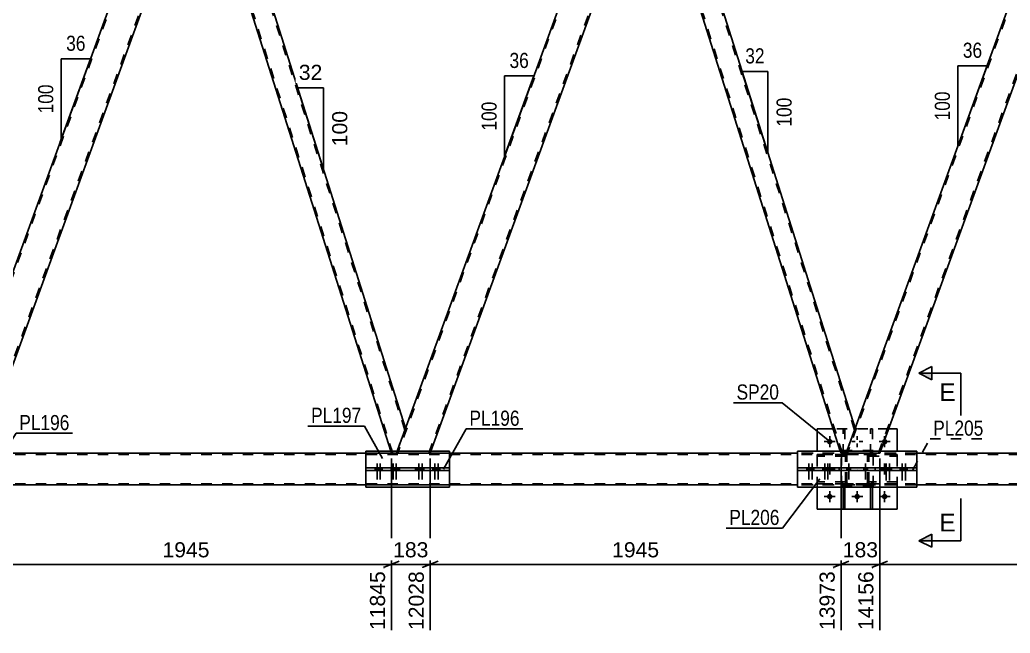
# Model space of a CAD drawing. Header units: millimetres. Extents: x -123 to 718, y -398 to 196.
# Drawn here: x 324.6 to 512.1, y -156.1 to -39.9 of the extents above; entities that cross this region are included whole.
import ezdxf

# ---------------------------------------------------------------- set-up
doc = ezdxf.new("R2010")
doc.units = ezdxf.units.MM
doc.linetypes.add('DXK_LINE_DOT2', pattern=[3.9198, 1.9599, -1.9599])
doc.linetypes.add('DXK_LINE_DOT3', pattern=[5.9187, 2.979, -0.9799, 0.9799, -0.9799])
doc.styles.add('Arial', font='ARIAL.TTF', dxfattribs={"height": 0.2})
doc.styles.add('Arial Narrow', font='ARIALN.TTF', dxfattribs={"height": 0.2})

# ---------------------------------------------------------------- blocks, each defined once
blk = doc.blocks.new('Part-318464438-4150 - 3652')
at = {"color": 7, "linetype": 'DXK_LINE_DOT2'}
for p, q in [((360.49, -3), (358.75, -7.77)), ((361.43, -3), (360.49, -3)), ((397.52, -117.6), (361.18, -3)), ((361.56, -3.4), (361.43, -3)), ((395.23, -122), (358.88, -7.4)), ((395.92, -122), (397.66, -117.23)), ((394.97, -122), (394.85, -121.6)), ((394.97, -122), (395.92, -122))]:
    blk.add_line(p, q, dxfattribs=at)
at = {"color": 2, "linetype": 'Continuous'}
for p, q in [((397.66, -117.23), (361.56, -3.4)), ((394.85, -121.6), (358.75, -7.77))]:
    blk.add_line(p, q, dxfattribs=at)
blk = doc.blocks.new('Part-318464438-4337 - 3652')
at = {"color": 2, "linetype": 'Continuous'}
for p, q in [((390.11, -124.76), (390.11, -124.76)), ((390.11, -124.76), (399.55, -124.76)), ((390.11, -125.24), (390.11, -124.76)), ((390.11, -125.24), (399.55, -125.24)), ((396.51, -125.24), (396.51, -124.76)), ((399.55, -124.76), (405.96, -124.76)), ((399.55, -125.24), (399.55, -124.76)), ((405.96, -125.24), (399.55, -125.24)), ((405.96, -124.76), (405.96, -124.76)), ((405.96, -125.24), (405.96, -124.76))]:
    blk.add_line(p, q, dxfattribs=at)
at = {"color": 7, "linetype": 'DXK_LINE_DOT2'}
for p, q in [((405.96, -124.76), (390.11, -124.76)), ((390.11, -125.24), (390.11, -125.24)), ((390.11, -125.24), (405.96, -125.24)), ((405.96, -125.24), (405.96, -125.24))]:
    blk.add_line(p, q, dxfattribs=at)
blk = doc.blocks.new('Part-318464438-4039 - 3652')
at = {"color": 2, "linetype": 'Continuous'}
for p, q in [((439.09, -3.4), (396.07, -121.6)), ((445.47, -3.4), (402.45, -121.6))]:
    blk.add_line(p, q, dxfattribs=at)
at = {"color": 7, "linetype": 'DXK_LINE_DOT2'}
for p, q in [((439.49, -3), (396.18, -122)), ((402.05, -122), (445.36, -3)), ((439.09, -3.4), (439.23, -3)), ((439.23, -3), (445.62, -3)), ((445.62, -3), (445.47, -3.4)), ((396.07, -121.6), (395.92, -122)), ((402.45, -121.6), (402.31, -122)), ((402.31, -122), (395.92, -122))]:
    blk.add_line(p, q, dxfattribs=at)
blk = doc.blocks.new('Part-318464438-3774 - 3652')
at = {"color": 7, "linetype": 'DXK_LINE_DOT2'}
for p, q in [((619.65, -122.24), (-43.57, -122.25)), ((619.65, -122), (-35.57, -122.01)), ((405.96, -122), (390.11, -122)), ((494.46, -122), (471.85, -122)), ((619.65, -127.76), (-43.57, -127.77)), ((619.65, -128), (-35.57, -128.01)), ((405.96, -128), (390.11, -128)), ((494.46, -128), (471.85, -128))]:
    blk.add_line(p, q, dxfattribs=at)
at = {"color": 2, "linetype": 'Continuous'}
for p, q in [((390.11, -122), (320.83, -122)), ((471.85, -122), (405.96, -122)), ((560.36, -122), (494.46, -122)), ((390.11, -128), (320.83, -128)), ((471.85, -128), (405.96, -128)), ((560.36, -128), (494.46, -128))]:
    blk.add_line(p, q, dxfattribs=at)
blk = doc.blocks.new('Part-318464438-4098 - 3652')
at = {"color": 7, "linetype": 'DXK_LINE_DOT2'}
for p, q in [((480.97, -122.48), (481.01, -122.3)), ((481, -122.3), (480.97, -122.48)), ((480.97, -127.52), (480.97, -122.48)), ((481.01, -122.3), (481, -122.3)), ((481.21, -122.48), (481.23, -122.39)), ((481.21, -127.52), (481.21, -122.48)), ((481.23, -122.39), (481.28, -122.31)), ((481.26, -122.04), (481.45, -122)), ((481.45, -122), (481.26, -122.04)), ((481.28, -122.31), (481.36, -122.26)), ((481.36, -122.26), (481.45, -122.24)), ((484.89, -122), (481.45, -122)), ((481.45, -122.24), (484.89, -122.24)), ((484.89, -122), (485.07, -122.04)), ((485.07, -122.04), (484.89, -122)), ((484.89, -122.24), (484.98, -122.26)), ((484.98, -122.26), (485.06, -122.31)), ((485.06, -122.31), (485.11, -122.39)), ((485.11, -122.39), (485.13, -122.48)), ((485.13, -127.52), (485.13, -122.48)), ((485.33, -122.3), (485.37, -122.48)), ((485.37, -122.48), (485.33, -122.3)), ((485.33, -122.3), (485.33, -122.3)), ((485.37, -127.52), (485.37, -122.48)), ((481.01, -127.7), (480.97, -127.52)), ((480.97, -127.52), (481.01, -127.7)), ((481.23, -127.61), (481.21, -127.52)), ((485.13, -127.52), (485.11, -127.61)), ((485.37, -127.52), (485.33, -127.7)), ((485.33, -127.7), (485.37, -127.52)), ((481.28, -127.69), (481.23, -127.61)), ((481.45, -128), (481.26, -127.96)), ((481.26, -127.96), (481.45, -128)), ((481.36, -127.74), (481.28, -127.69)), ((481.45, -127.76), (481.36, -127.74)), ((484.89, -127.76), (481.45, -127.76)), ((484.89, -128), (481.45, -128)), ((484.98, -127.74), (484.89, -127.76)), ((485.07, -127.96), (484.89, -128)), ((484.89, -128), (485.07, -127.96)), ((485.06, -127.69), (484.98, -127.74)), ((485.11, -127.61), (485.06, -127.69))]:
    blk.add_line(p, q, dxfattribs=at)
at = {"color": 7, "linetype": 'DXK_LINE_DOT3'}
blk.add_line((483.17, -125), (483.17, -125), dxfattribs=at)
at = {"color": 7, "linetype": 'DXK_LINE_DOT2'}
for centre, start, end in [((481.45, -122.48), 112.5, 157.5), ((481.45, -122.48), 112.5, 157.5), ((484.89, -122.48), 22.5, 67.5), ((484.89, -122.48), 22.5, 67.5), ((481.45, -127.52), 202.5, 247.5), ((481.45, -127.52), 202.5, 247.5), ((484.89, -127.52), 292.5, 337.5), ((484.89, -127.52), 292.5, 337.5)]:
    blk.add_arc(centre, 0.48, start, end, dxfattribs=at)
blk = doc.blocks.new('Bolt-318464438-4344 - 3652')
at = {"linetype": 'Continuous'}
for points in [[(481.92, -124.76), (481.2, -124.76), (481.2, -125.24), (481.92, -125.24)], [(481.92, -124.76), (481.2, -124.76), (481.2, -125.24), (481.92, -125.24)], [(485.12, -124.76), (484.4, -124.76), (484.4, -125.24), (485.12, -125.24)], [(485.12, -124.76), (484.4, -124.76), (484.4, -125.24), (485.12, -125.24)]]:
    blk.add_hatch(color=1, dxfattribs=at).paths.add_polyline_path(points)
at = {"color": 1, "linetype": 'Continuous'}
for p, q in [((481.2, -124.76), (481.2, -125.24)), ((481.2, -124.76), (481.2, -125.24)), ((481.56, -123.96), (481.56, -126.96)), ((481.56, -123.96), (481.56, -126.96)), ((481.92, -124.76), (481.92, -125.24)), ((481.92, -124.76), (481.92, -125.24)), ((484.4, -124.76), (484.4, -125.24)), ((484.4, -124.76), (484.4, -125.24)), ((484.76, -123.96), (484.76, -126.96)), ((484.76, -123.96), (484.76, -126.96)), ((485.12, -124.76), (485.12, -125.24)), ((485.12, -124.76), (485.12, -125.24))]:
    blk.add_line(p, q, dxfattribs=at)
blk = doc.blocks.new('Bolt-318464438-4332 - 3652')
at = {"linetype": 'Continuous'}
for points in [[(392.63, -124.76), (391.91, -124.76), (391.91, -125.24), (392.63, -125.24)], [(393.23, -124.76), (392.51, -124.76), (392.51, -125.24), (393.23, -125.24)], [(395.65, -124.76), (394.93, -124.76), (394.93, -125.24), (395.65, -125.24)], [(396.25, -124.76), (395.53, -124.76), (395.53, -125.24), (396.25, -125.24)]]:
    blk.add_hatch(color=1, dxfattribs=at).paths.add_polyline_path(points)
at = {"color": 1, "linetype": 'Continuous'}
for p, q in [((391.91, -124.76), (391.91, -125.24)), ((392.27, -123.96), (392.27, -126.96)), ((392.51, -124.76), (392.51, -125.24)), ((392.63, -124.76), (392.63, -125.24)), ((392.87, -123.96), (392.87, -126.96)), ((393.23, -124.76), (393.23, -125.24)), ((394.93, -124.76), (394.93, -125.24)), ((395.29, -123.96), (395.29, -126.96)), ((395.53, -124.76), (395.53, -125.24)), ((395.65, -124.76), (395.65, -125.24)), ((395.89, -123.96), (395.89, -126.96)), ((396.25, -124.76), (396.25, -125.24))]:
    blk.add_line(p, q, dxfattribs=at)
blk = doc.blocks.new('Bolt-318464438-3902 - 3652')
at = {"linetype": 'Continuous'}
for points in [[(478.49, -119.8, -1), (477.45, -119.8, -1)], [(488.89, -119.8, -1), (487.85, -119.8, -1)], [(478.49, -130.2, -1), (477.45, -130.2, -1)], [(483.69, -130.2, -1), (482.65, -130.2, -1)], [(488.89, -130.2, -1), (487.85, -130.2, -1)]]:
    blk.add_hatch(color=1, dxfattribs=at).paths.add_polyline_path(points)
at = {"color": 1, "linetype": 'Continuous'}
for p, q in [((476.93, -119.8), (479.01, -119.8)), ((477.97, -118.76), (477.97, -120.84)), ((482.13, -119.8), (482.82, -119.8)), ((483.17, -118.76), (483.17, -119.45)), ((484.21, -119.8), (483.52, -119.8)), ((487.33, -119.8), (489.41, -119.8)), ((488.37, -118.76), (488.37, -120.84)), ((483.17, -120.84), (483.17, -120.15)), ((476.93, -125), (477.62, -125)), ((477.97, -123.96), (477.97, -124.65)), ((477.97, -126.04), (477.97, -125.35)), ((479.01, -125), (478.32, -125)), ((487.33, -125), (488.02, -125)), ((488.37, -123.96), (488.37, -124.65)), ((488.37, -126.04), (488.37, -125.35)), ((489.41, -125), (488.72, -125)), ((477.97, -129.16), (477.97, -131.24)), ((483.17, -129.16), (483.17, -131.24)), ((488.37, -129.16), (488.37, -131.24)), ((476.93, -130.2), (479.01, -130.2)), ((482.13, -130.2), (484.21, -130.2)), ((487.33, -130.2), (489.41, -130.2))]:
    blk.add_line(p, q, dxfattribs=at)
blk = doc.blocks.new('Bolt-318464438-3903 - 3652')
at = {"linetype": 'Continuous'}
for points in [[(400.54, -124.76), (399.82, -124.76), (399.82, -125.24), (400.54, -125.24)], [(401.14, -124.76), (400.42, -124.76), (400.42, -125.24), (401.14, -125.24)], [(403.55, -124.76), (402.83, -124.76), (402.83, -125.24), (403.55, -125.24)], [(404.16, -124.76), (403.44, -124.76), (403.44, -125.24), (404.16, -125.24)]]:
    blk.add_hatch(color=1, dxfattribs=at).paths.add_polyline_path(points)
at = {"color": 1, "linetype": 'Continuous'}
for p, q in [((399.82, -124.76), (399.82, -125.24)), ((400.18, -123.96), (400.18, -126.96)), ((400.42, -124.76), (400.42, -125.24)), ((400.54, -124.76), (400.54, -125.24)), ((400.78, -123.96), (400.78, -126.96)), ((401.14, -124.76), (401.14, -125.24)), ((402.83, -124.76), (402.83, -125.24)), ((403.19, -123.96), (403.19, -126.96)), ((403.44, -124.76), (403.44, -125.24)), ((403.55, -124.76), (403.55, -125.24)), ((403.8, -123.96), (403.8, -126.96)), ((404.16, -124.76), (404.16, -125.24))]:
    blk.add_line(p, q, dxfattribs=at)
blk = doc.blocks.new('Part-318464438-3968 - 3652')
at = {"color": 2, "linetype": 'Continuous'}
for p, q in [((353.95, -3.4), (310.93, -121.6)), ((360.34, -3.4), (317.32, -121.6))]:
    blk.add_line(p, q, dxfattribs=at)
at = {"color": 7, "linetype": 'DXK_LINE_DOT2'}
for p, q in [((354.36, -3), (311.04, -122)), ((316.92, -122), (360.23, -3)), ((353.95, -3.4), (354.1, -3)), ((354.1, -3), (360.49, -3)), ((360.49, -3), (360.34, -3.4)), ((310.93, -121.6), (310.79, -122)), ((317.32, -121.6), (317.17, -122)), ((317.17, -122), (310.79, -122))]:
    blk.add_line(p, q, dxfattribs=at)
blk = doc.blocks.new('Part-318464438-3990 - 3652')
at = {"color": 2, "linetype": 'Continuous'}
for p, q in [((524.22, -3.4), (481.2, -121.6)), ((530.61, -3.4), (487.59, -121.6))]:
    blk.add_line(p, q, dxfattribs=at)
at = {"color": 7, "linetype": 'DXK_LINE_DOT2'}
for p, q in [((524.62, -3), (481.31, -122)), ((487.19, -122), (530.5, -3)), ((524.22, -3.4), (524.37, -3)), ((524.37, -3), (530.75, -3)), ((530.75, -3), (530.61, -3.4)), ((481.2, -121.6), (481.06, -122)), ((487.59, -121.6), (487.44, -122)), ((487.44, -122), (481.06, -122))]:
    blk.add_line(p, q, dxfattribs=at)
blk = doc.blocks.new('Part-318464438-4070 - 3652')
at = {"color": 7, "linetype": 'DXK_LINE_DOT2'}
for p, q in [((485.72, -122.24), (485.72, -117.4)), ((485.72, -117.4), (486.04, -117.4)), ((486.04, -117.4), (486.04, -122.24)), ((485.72, -121.64), (486.04, -121.64)), ((486.04, -122.24), (485.72, -122.24))]:
    blk.add_line(p, q, dxfattribs=at)
blk = doc.blocks.new('Part-318464438-4071 - 3652')
at = {"color": 7, "linetype": 'DXK_LINE_DOT2'}
for p, q in [((480.97, -127.44), (475.57, -127.44)), ((475.57, -127.44), (475.57, -127.76)), ((480.37, -127.76), (480.37, -127.44)), ((480.97, -127.76), (480.97, -127.44)), ((480.97, -127.76), (475.57, -127.76))]:
    blk.add_line(p, q, dxfattribs=at)
blk = doc.blocks.new('Part-318464438-4072 - 3652')
at = {"color": 7, "linetype": 'DXK_LINE_DOT2'}
for p, q in [((480.97, -122.24), (475.57, -122.24)), ((475.57, -122.24), (475.57, -122.56)), ((480.97, -122.56), (475.57, -122.56)), ((480.37, -122.56), (480.37, -122.24)), ((480.97, -122.56), (480.97, -122.24))]:
    blk.add_line(p, q, dxfattribs=at)
blk = doc.blocks.new('Part-318464438-4073 - 3652')
at = {"color": 7, "linetype": 'DXK_LINE_DOT2'}
for p, q in [((490.77, -127.44), (485.37, -127.44)), ((485.37, -127.44), (485.37, -127.76)), ((485.97, -127.76), (485.97, -127.44)), ((490.77, -127.76), (490.77, -127.44)), ((485.37, -127.76), (490.77, -127.76))]:
    blk.add_line(p, q, dxfattribs=at)
blk = doc.blocks.new('Part-318464438-4074 - 3652')
at = {"color": 7, "linetype": 'DXK_LINE_DOT2'}
for p, q in [((490.77, -122.24), (485.37, -122.24)), ((485.37, -122.24), (485.37, -122.56)), ((485.37, -122.56), (490.77, -122.56)), ((485.97, -122.56), (485.97, -122.24)), ((490.77, -122.56), (490.77, -122.24))]:
    blk.add_line(p, q, dxfattribs=at)
blk = doc.blocks.new('Part-318464438-4096 - 3652')
at = {"color": 2, "linetype": 'Continuous'}
for p, q in [((494.46, -121.6), (471.85, -121.6)), ((471.85, -124.76), (471.85, -121.6)), ((494.46, -124.76), (494.46, -121.6)), ((471.85, -128.4), (471.85, -125.24)), ((494.46, -128.4), (494.46, -125.24)), ((494.46, -128.4), (471.85, -128.4))]:
    blk.add_line(p, q, dxfattribs=at)
at = {"color": 7, "linetype": 'DXK_LINE_DOT2'}
for p, q in [((471.85, -125.24), (471.85, -124.76)), ((494.46, -125.24), (494.46, -124.76))]:
    blk.add_line(p, q, dxfattribs=at)
blk = doc.blocks.new('Part-318464438-4097 - 3652')
at = {"color": 7, "linetype": 'DXK_LINE_DOT2'}
for p, q in [((486.17, -121.46), (480.17, -121.46)), ((480.17, -128.26), (480.17, -121.46)), ((486.17, -128.26), (486.17, -121.46)), ((486.17, -128.26), (480.17, -128.26))]:
    blk.add_line(p, q, dxfattribs=at)
blk = doc.blocks.new('Part-318464438-4100 - 3652')
at = {"color": 7, "linetype": 'DXK_LINE_DOT2'}
for p, q in [((486.04, -127.76), (485.72, -127.76)), ((485.72, -128.4), (485.72, -127.76)), ((485.72, -128.36), (486.04, -128.36)), ((486.04, -128.4), (486.04, -127.76))]:
    blk.add_line(p, q, dxfattribs=at)
at = {"color": 2, "linetype": 'Continuous'}
for p, q in [((485.72, -132.6), (485.72, -128.4)), ((486.04, -132.6), (486.04, -128.4)), ((485.72, -132.6), (486.04, -132.6))]:
    blk.add_line(p, q, dxfattribs=at)
blk = doc.blocks.new('Part-318464438-4108 - 3652')
at = {"color": 2, "linetype": 'Continuous'}
for p, q in [((475.57, -121.6), (475.57, -117.4)), ((475.57, -117.4), (478.65, -117.4)), ((490.77, -117.4), (489.12, -117.4)), ((490.77, -121.6), (490.77, -117.4)), ((475.57, -132.6), (475.57, -128.4)), ((490.77, -132.6), (490.77, -128.4)), ((490.77, -132.6), (475.57, -132.6))]:
    blk.add_line(p, q, dxfattribs=at)
at = {"color": 7, "linetype": 'DXK_LINE_DOT2'}
for p, q in [((489.12, -117.4), (478.65, -117.4)), ((475.57, -128.4), (475.57, -121.6)), ((490.77, -128.4), (490.77, -121.6))]:
    blk.add_line(p, q, dxfattribs=at)
blk = doc.blocks.new('Part-318464438-4113 - 3652')
at = {"color": 2, "linetype": 'Continuous'}
for p, q in [((405.96, -121.6), (390.11, -121.6)), ((390.11, -124.76), (390.11, -121.6)), ((405.96, -124.76), (405.96, -121.6)), ((390.11, -128.4), (390.11, -125.24)), ((405.96, -128.4), (405.96, -125.24)), ((405.96, -128.4), (390.11, -128.4))]:
    blk.add_line(p, q, dxfattribs=at)
at = {"color": 7, "linetype": 'DXK_LINE_DOT2'}
for p, q in [((390.11, -125.24), (390.11, -124.76)), ((405.96, -125.24), (405.96, -124.76))]:
    blk.add_line(p, q, dxfattribs=at)
blk = doc.blocks.new('Part-318464438-4155 - 3652')
at = {"color": 7, "linetype": 'DXK_LINE_DOT2'}
for p, q in [((445.62, -3), (443.88, -7.77)), ((446.57, -3), (445.62, -3)), ((482.66, -117.6), (446.32, -3)), ((446.7, -3.4), (446.57, -3)), ((480.36, -122), (444.02, -7.4)), ((481.06, -122), (482.79, -117.23)), ((480.11, -122), (479.98, -121.6)), ((480.11, -122), (481.06, -122))]:
    blk.add_line(p, q, dxfattribs=at)
at = {"color": 2, "linetype": 'Continuous'}
for p, q in [((482.79, -117.23), (446.7, -3.4)), ((479.98, -121.6), (443.88, -7.77))]:
    blk.add_line(p, q, dxfattribs=at)
blk = doc.blocks.new('Part-318464438-4272 - 3652')
at = {"color": 7, "linetype": 'DXK_LINE_DOT2'}
for p, q in [((480.84, -127.76), (480.52, -127.76)), ((480.52, -128.4), (480.52, -127.76)), ((480.52, -128.36), (480.84, -128.36)), ((480.84, -128.4), (480.84, -127.76))]:
    blk.add_line(p, q, dxfattribs=at)
at = {"color": 2, "linetype": 'Continuous'}
for p, q in [((480.52, -132.6), (480.52, -128.4)), ((480.84, -132.6), (480.84, -128.4)), ((480.52, -132.6), (480.84, -132.6))]:
    blk.add_line(p, q, dxfattribs=at)
blk = doc.blocks.new('Part-318464438-4274 - 3652')
at = {"color": 7, "linetype": 'DXK_LINE_DOT2'}
for p, q in [((480.52, -122.24), (480.52, -117.4)), ((480.52, -117.4), (480.84, -117.4)), ((480.84, -117.4), (480.84, -122.24)), ((480.52, -121.64), (480.84, -121.64)), ((480.84, -122.24), (480.52, -122.24))]:
    blk.add_line(p, q, dxfattribs=at)
blk = doc.blocks.new('Bolt-318464438-4321 - 3652')
at = {"linetype": 'Continuous'}
for points in [[(489.04, -124.76), (488.32, -124.76), (488.32, -125.24), (489.04, -125.24)], [(489.64, -124.76), (488.92, -124.76), (488.92, -125.24), (489.64, -125.24)], [(492.05, -124.76), (491.33, -124.76), (491.33, -125.24), (492.05, -125.24)], [(492.66, -124.76), (491.94, -124.76), (491.94, -125.24), (492.66, -125.24)]]:
    blk.add_hatch(color=1, dxfattribs=at).paths.add_polyline_path(points)
at = {"color": 1, "linetype": 'Continuous'}
for p, q in [((488.32, -124.76), (488.32, -125.24)), ((488.68, -123.96), (488.68, -127.16)), ((488.92, -124.76), (488.92, -125.24)), ((489.04, -124.76), (489.04, -125.24)), ((489.28, -123.96), (489.28, -127.16)), ((489.64, -124.76), (489.64, -125.24)), ((491.33, -124.76), (491.33, -125.24)), ((491.69, -123.96), (491.69, -127.16)), ((491.94, -124.76), (491.94, -125.24)), ((492.05, -124.76), (492.05, -125.24)), ((492.3, -123.96), (492.3, -127.16)), ((492.66, -124.76), (492.66, -125.24))]:
    blk.add_line(p, q, dxfattribs=at)
blk = doc.blocks.new('Bolt-318464438-4345 - 3652')
at = {"linetype": 'Continuous'}
for points in [[(474.38, -124.76), (473.66, -124.76), (473.66, -125.24), (474.38, -125.24)], [(474.98, -124.76), (474.26, -124.76), (474.26, -125.24), (474.98, -125.24)], [(477.39, -124.76), (476.67, -124.76), (476.67, -125.24), (477.39, -125.24)], [(478, -124.76), (477.28, -124.76), (477.28, -125.24), (478, -125.24)]]:
    blk.add_hatch(color=1, dxfattribs=at).paths.add_polyline_path(points)
at = {"color": 1, "linetype": 'Continuous'}
for p, q in [((473.66, -124.76), (473.66, -125.24)), ((474.02, -123.96), (474.02, -126.96)), ((474.26, -124.76), (474.26, -125.24)), ((474.38, -124.76), (474.38, -125.24)), ((474.62, -123.96), (474.62, -126.96)), ((474.98, -124.76), (474.98, -125.24)), ((476.67, -124.76), (476.67, -125.24)), ((477.03, -123.96), (477.03, -126.96)), ((477.28, -124.76), (477.28, -125.24)), ((477.39, -124.76), (477.39, -125.24)), ((477.64, -123.96), (477.64, -126.96)), ((478, -124.76), (478, -125.24))]:
    blk.add_line(p, q, dxfattribs=at)
blk = doc.blocks.new('Part-318464438-4350 - 3652')
at = {"color": 2, "linetype": 'Continuous'}
for p, q in [((471.85, -124.76), (471.85, -124.76)), ((471.85, -124.76), (479.76, -124.76)), ((471.85, -125.24), (471.85, -124.76)), ((471.85, -125.24), (479.76, -125.24)), ((478.26, -125.24), (478.26, -124.76)), ((479.76, -124.76), (488.05, -124.76)), ((479.76, -125.24), (479.76, -124.76)), ((479.76, -125.24), (488.05, -125.24)), ((486.56, -125.24), (486.56, -124.76)), ((488.05, -124.76), (494.46, -124.76)), ((488.05, -125.24), (488.05, -124.76)), ((494.46, -125.24), (488.05, -125.24)), ((494.46, -124.76), (494.46, -124.76)), ((494.46, -125.24), (494.46, -124.76))]:
    blk.add_line(p, q, dxfattribs=at)
at = {"color": 7, "linetype": 'DXK_LINE_DOT2'}
for p, q in [((494.46, -124.76), (471.85, -124.76)), ((471.85, -125.24), (471.85, -125.24)), ((471.85, -125.24), (494.46, -125.24)), ((494.46, -125.24), (494.46, -125.24))]:
    blk.add_line(p, q, dxfattribs=at)
blk = doc.blocks.new('AngleDimension-318464438-4437 - 3652')
at = {"color": 7, "linetype": 'Continuous'}
for p, q in [((416.4, -50.52), (421.94, -50.52)), ((416.4, -65.75), (421.94, -50.52)), ((416.4, -65.75), (416.4, -50.52)), ((416.97, -64.16), (421.94, -50.52))]:
    blk.add_line(p, q, dxfattribs=at)
at = {"color": 0}
for points in [[(421.6, -49.62), (421.6, -45.42), (416.74, -45.42), (416.74, -49.62)], [(415.5, -54.79), (411.3, -54.79), (411.3, -61.48), (415.5, -61.48)]]:
    blk.add_wipeout(points, dxfattribs=at)
at = {"color": 3, "style": 'Arial Narrow'}
blk.add_text('36', height=2.863, dxfattribs=at).set_placement((417.34, -49.02))
blk.add_text('100', height=2.863, rotation=90.0002, dxfattribs=at).set_placement((414.9, -60.88))
blk = doc.blocks.new('StraightDimension-318464438-5325 - 3652')
at = {"color": 7, "linetype": 'Continuous'}
for p, q in [((402.31, -123), (402.31, -155.48)), ((480.11, -123), (480.11, -155.48)), ((403.81, -142.46), (400.81, -143.66)), ((478.61, -143.66), (481.61, -142.46)), ((402.31, -143.06), (480.11, -143.06))]:
    blk.add_line(p, q, dxfattribs=at)
at = {"color": 0}
blk.add_wipeout([(446.25, -142.31), (446.25, -138.11), (436.16, -138.11), (436.16, -142.31)], dxfattribs=at)
at = {"color": 0, "linetype": 'Continuous'}
blk.add_wipeout([(479.51, -143.76), (475.31, -143.76), (475.31, -156.08), (479.51, -156.08)], dxfattribs=at)
at = {"color": 3, "style": 'Arial'}
blk.add_text('1945', height=2.865, dxfattribs=at).set_placement((436.76, -141.71))
at = {"color": 3, "linetype": 'Continuous', "style": 'Arial'}
blk.add_text('13973', height=2.865, rotation=90.0002, dxfattribs=at).set_placement((478.91, -155.48))
blk = doc.blocks.new('AngleDimension-318464438-4423 - 3652')
at = {"color": 7, "linetype": 'Continuous'}
for p, q in [((464.93, -60.92), (461.36, -49.66)), ((466.26, -49.66), (461.36, -49.66)), ((466.26, -65.1), (461.36, -49.66)), ((466.26, -65.1), (466.26, -49.66))]:
    blk.add_line(p, q, dxfattribs=at)
at = {"color": 0}
for points in [[(466.24, -48.76), (466.24, -44.56), (461.38, -44.56), (461.38, -48.76)], [(471.36, -54.04), (467.16, -54.04), (467.16, -60.72), (471.36, -60.72)]]:
    blk.add_wipeout(points, dxfattribs=at)
at = {"color": 3, "style": 'Arial Narrow'}
blk.add_text('32', height=2.863, dxfattribs=at).set_placement((461.98, -48.16))
blk.add_text('100', height=2.863, rotation=90.0002, dxfattribs=at).set_placement((470.76, -60.12))
blk = doc.blocks.new('AngleDimension-318464438-4591 - 3652')
at = {"color": 7, "linetype": 'Continuous'}
for p, q in [((380.3, -62.51), (377.22, -52.78)), ((382.12, -52.78), (377.22, -52.78)), ((382.12, -68.22), (377.22, -52.78)), ((382.12, -68.22), (382.12, -52.78))]:
    blk.add_line(p, q, dxfattribs=at)
at = {"color": 0}
for points in [[(382.49, -51.88), (382.49, -47.68), (376.84, -47.68), (376.84, -51.88)], [(387.22, -56.57), (383.02, -56.57), (383.02, -64.44), (387.22, -64.44)]]:
    blk.add_wipeout(points, dxfattribs=at)
at = {"color": 3, "style": 'Arial'}
blk.add_text('32', height=2.865, dxfattribs=at).set_placement((377.44, -51.28))
blk.add_text('100', height=2.865, rotation=90.0002, dxfattribs=at).set_placement((386.62, -63.84))
blk = doc.blocks.new('StraightDimension-318464438-5237 - 3652')
at = {"color": 7, "linetype": 'Continuous'}
for p, q in [((480.11, -123), (480.11, -155.48)), ((487.44, -123), (487.44, -155.48)), ((478.61, -143.66), (481.61, -142.46)), ((488.94, -142.46), (485.94, -143.66)), ((480.11, -143.06), (487.44, -143.06))]:
    blk.add_line(p, q, dxfattribs=at)
at = {"color": 0}
blk.add_wipeout([(487.71, -142.31), (487.71, -138.11), (479.84, -138.11), (479.84, -142.31)], dxfattribs=at)
at = {"color": 0, "linetype": 'Continuous'}
blk.add_wipeout([(486.84, -143.76), (482.64, -143.76), (482.64, -156.08), (486.84, -156.08)], dxfattribs=at)
at = {"color": 3, "style": 'Arial'}
blk.add_text('183', height=2.865, dxfattribs=at).set_placement((480.44, -141.71))
at = {"color": 3, "linetype": 'Continuous', "style": 'Arial'}
blk.add_text('14156', height=2.865, rotation=90.0002, dxfattribs=at).set_placement((486.24, -155.48))
blk = doc.blocks.new('AngleDimension-318464438-4409 - 3652')
at = {"color": 7, "linetype": 'Continuous'}
for p, q in [((502.23, -48.59), (507.77, -48.59)), ((502.23, -63.82), (507.77, -48.59)), ((502.23, -63.82), (502.23, -48.59)), ((502.4, -63.35), (502.23, -63.82))]:
    blk.add_line(p, q, dxfattribs=at)
at = {"color": 0}
for points in [[(507.43, -47.69), (507.43, -43.49), (502.58, -43.49), (502.58, -47.69)], [(501.33, -52.86), (497.13, -52.86), (497.13, -59.55), (501.33, -59.55)]]:
    blk.add_wipeout(points, dxfattribs=at)
at = {"color": 3, "style": 'Arial Narrow'}
blk.add_text('36', height=2.863, dxfattribs=at).set_placement((503.18, -47.09))
blk.add_text('100', height=2.863, rotation=90.0002, dxfattribs=at).set_placement((500.73, -58.95))
blk = doc.blocks.new('AngleDimension-318464438-4451 - 3652')
at = {"color": 7, "linetype": 'Continuous'}
for p, q in [((332.45, -47.27), (337.99, -47.27)), ((332.45, -62.49), (337.99, -47.27)), ((332.45, -62.49), (332.45, -47.27)), ((332.26, -63.01), (332.45, -62.49))]:
    blk.add_line(p, q, dxfattribs=at)
at = {"color": 0}
for points in [[(337.65, -46.37), (337.65, -42.17), (332.79, -42.17), (332.79, -46.37)], [(331.55, -51.54), (327.35, -51.54), (327.35, -58.22), (331.55, -58.22)]]:
    blk.add_wipeout(points, dxfattribs=at)
at = {"color": 3, "style": 'Arial Narrow'}
blk.add_text('36', height=2.863, dxfattribs=at).set_placement((333.39, -45.77))
blk.add_text('100', height=2.863, rotation=90.0002, dxfattribs=at).set_placement((330.95, -57.62))
blk = doc.blocks.new('StraightDimension-318464438-5263 - 3652')
at = {"color": 7, "linetype": 'Continuous'}
for p, q in [((317.17, -123), (317.17, -153.26)), ((394.97, -123), (394.97, -155.48)), ((318.67, -142.46), (315.67, -143.66)), ((393.47, -143.66), (396.47, -142.46)), ((317.17, -143.06), (394.97, -143.06))]:
    blk.add_line(p, q, dxfattribs=at)
at = {"color": 0}
blk.add_wipeout([(361.12, -142.31), (361.12, -138.11), (351.03, -138.11), (351.03, -142.31)], dxfattribs=at)
at = {"color": 0, "linetype": 'Continuous'}
blk.add_wipeout([(394.37, -143.76), (390.17, -143.76), (390.17, -156.08), (394.37, -156.08)], dxfattribs=at)
at = {"color": 3, "style": 'Arial'}
blk.add_text('1945', height=2.865, dxfattribs=at).set_placement((351.63, -141.71))
at = {"color": 3, "linetype": 'Continuous', "style": 'Arial'}
blk.add_text('11845', height=2.865, rotation=90.0002, dxfattribs=at).set_placement((393.77, -155.48))
blk = doc.blocks.new('StraightDimension-318464438-5363 - 3652')
at = {"color": 7, "linetype": 'Continuous'}
for p, q in [((487.44, -123), (487.44, -155.48)), ((565.24, -123), (565.24, -155.48)), ((488.94, -142.46), (485.94, -143.66)), ((563.74, -143.66), (566.74, -142.46)), ((487.44, -143.06), (565.24, -143.06))]:
    blk.add_line(p, q, dxfattribs=at)
at = {"color": 0}
blk.add_wipeout([(531.39, -142.31), (531.39, -138.11), (521.29, -138.11), (521.29, -142.31)], dxfattribs=at)
at = {"color": 0, "linetype": 'Continuous'}
blk.add_wipeout([(564.64, -143.76), (560.44, -143.76), (560.44, -156.08), (564.64, -156.08)], dxfattribs=at)
at = {"color": 3, "style": 'Arial'}
blk.add_text('1945', height=2.865, dxfattribs=at).set_placement((521.89, -141.71))
at = {"color": 3, "linetype": 'Continuous', "style": 'Arial'}
blk.add_text('16101', height=2.865, rotation=90.0002, dxfattribs=at).set_placement((564.04, -155.48))
blk = doc.blocks.new('StraightDimension-318464438-5387 - 3652')
at = {"color": 7, "linetype": 'Continuous'}
for p, q in [((394.97, -123), (394.97, -155.48)), ((402.31, -123), (402.31, -155.48)), ((393.47, -143.66), (396.47, -142.46)), ((403.81, -142.46), (400.81, -143.66)), ((394.97, -143.06), (402.31, -143.06))]:
    blk.add_line(p, q, dxfattribs=at)
at = {"color": 0}
blk.add_wipeout([(402.58, -142.31), (402.58, -138.11), (394.7, -138.11), (394.7, -142.31)], dxfattribs=at)
at = {"color": 0, "linetype": 'Continuous'}
blk.add_wipeout([(401.71, -143.76), (397.51, -143.76), (397.51, -156.08), (401.71, -156.08)], dxfattribs=at)
at = {"color": 3, "style": 'Arial'}
blk.add_text('183', height=2.865, dxfattribs=at).set_placement((395.3, -141.71))
at = {"color": 3, "linetype": 'Continuous', "style": 'Arial'}
blk.add_text('12028', height=2.865, rotation=90.0002, dxfattribs=at).set_placement((401.11, -155.48))
blk = doc.blocks.new('Mark-318464438-4242 - 3652')
at = {"color": 0}
blk.add_wipeout([(334.02, -117.62), (334.02, -114.62), (324.51, -114.62), (324.51, -117.62)], dxfattribs=at)
blk.add_wipeout([(334.02, -117.62), (334.02, -114.62), (324.51, -114.62), (324.51, -117.62)], dxfattribs=at)
at = {"color": 30, "linetype": 'Continuous'}
for p, q in [((319.5, -125.08), (323.91, -118.22)), ((323.91, -118.22), (334.62, -118.22))]:
    blk.add_line(p, q, dxfattribs=at)
at = {"color": 3, "style": 'Arial Narrow'}
blk.add_text('PL196', height=2.863, dxfattribs=at).set_placement((324.51, -117.62))
blk = doc.blocks.new('Mark-318464438-4346 - 3652')
at = {"color": 0}
blk.add_wipeout([(507.08, -118.67), (507.08, -115.67), (497.57, -115.67), (497.57, -118.67)], dxfattribs=at)
blk.add_wipeout([(507.08, -118.67), (507.08, -115.67), (497.57, -115.67), (497.57, -118.67)], dxfattribs=at)
at = {"color": 30, "linetype": 'DXK_LINE_DOT2'}
for p, q in [((493.65, -125.24), (496.97, -119.27)), ((496.97, -119.27), (507.68, -119.27))]:
    blk.add_line(p, q, dxfattribs=at)
at = {"color": 3, "style": 'Arial Narrow'}
blk.add_text('PL205', height=2.863, dxfattribs=at).set_placement((497.57, -118.67))
blk = doc.blocks.new('Mark-318464438-4109 - 3652')
at = {"color": 0}
blk.add_wipeout([(389.27, -116.24), (389.27, -113.24), (379.77, -113.24), (379.77, -116.24)], dxfattribs=at)
blk.add_wipeout([(389.27, -116.24), (389.27, -113.24), (379.77, -113.24), (379.77, -116.24)], dxfattribs=at)
at = {"color": 30, "linetype": 'Continuous'}
for p in [(379.17, -116.84), (393.29, -122.98)]:
    blk.add_line(p, (389.87, -116.84), dxfattribs=at)
at = {"color": 3, "style": 'Arial Narrow'}
blk.add_text('PL197', height=2.863, dxfattribs=at).set_placement((379.77, -116.24))
blk = doc.blocks.new('Mark-318464438-4092 - 3652')
at = {"color": 0}
blk.add_wipeout([(468.46, -135.58), (468.46, -132.58), (458.96, -132.58), (458.96, -135.58)], dxfattribs=at)
blk.add_wipeout([(468.46, -135.58), (468.46, -132.58), (458.96, -132.58), (458.96, -135.58)], dxfattribs=at)
at = {"color": 30, "linetype": 'Continuous'}
for p in [(476.07, -126.87), (458.36, -136.18)]:
    blk.add_line(p, (469.06, -136.18), dxfattribs=at)
at = {"color": 3, "style": 'Arial Narrow'}
blk.add_text('PL206', height=2.863, dxfattribs=at).set_placement((458.96, -135.58))
blk = doc.blocks.new('Mark-318464438-4104 - 3652')
at = {"color": 0}
blk.add_wipeout([(468.37, -111.83), (468.37, -108.83), (460.33, -108.83), (460.33, -111.83)], dxfattribs=at)
blk.add_wipeout([(468.37, -111.83), (468.37, -108.83), (460.33, -108.83), (460.33, -111.83)], dxfattribs=at)
at = {"color": 30, "linetype": 'Continuous'}
for p in [(459.73, -112.43), (477.68, -119.51)]:
    blk.add_line(p, (468.97, -112.43), dxfattribs=at)
at = {"color": 3, "style": 'Arial Narrow'}
blk.add_text('SP20', height=2.863, dxfattribs=at).set_placement((460.33, -111.83))
blk = doc.blocks.new('Mark-318464438-4333 - 3652')
at = {"color": 0}
blk.add_wipeout([(419.25, -116.79), (419.25, -113.79), (409.75, -113.79), (409.75, -116.79)], dxfattribs=at)
blk.add_wipeout([(419.25, -116.79), (419.25, -113.79), (409.75, -113.79), (409.75, -116.79)], dxfattribs=at)
at = {"color": 30, "linetype": 'Continuous'}
for p, q in [((404.81, -125.04), (409.15, -117.39)), ((409.15, -117.39), (419.85, -117.39))]:
    blk.add_line(p, q, dxfattribs=at)
at = {"color": 3, "style": 'Arial Narrow'}
blk.add_text('PL196', height=2.863, dxfattribs=at).set_placement((409.75, -116.79))
blk = doc.blocks.new('SectionMark-318464438-5725 - 3652')
at = {"linetype": 'Continuous'}
for points in [[(497.32, -106.84), (497.32, -108.09), (494.82, -106.84)], [(497.32, -137.31), (497.32, -138.56), (494.82, -138.56)]]:
    blk.add_hatch(color=6, dxfattribs=at).paths.add_polyline_path(points)
at = {"color": 6, "linetype": 'Continuous'}
for p, q in [((494.82, -106.84), (497.32, -105.59)), ((502.82, -106.84), (494.82, -106.84)), ((494.82, -106.84), (497.32, -108.09)), ((497.32, -108.09), (497.32, -105.59)), ((502.82, -106.84), (502.82, -114.84)), ((502.82, -138.56), (502.82, -130.56)), ((494.82, -138.56), (497.32, -137.31)), ((502.82, -138.56), (494.82, -138.56)), ((497.32, -139.81), (494.82, -138.56)), ((497.32, -137.31), (497.32, -139.81))]:
    blk.add_line(p, q, dxfattribs=at)
at = {"color": 0, "linetype": 'Continuous'}
for points in [[(501.82, -112.09), (501.82, -108.59), (498.71, -108.59), (498.71, -112.09)], [(501.82, -136.81), (501.82, -133.31), (498.71, -133.31), (498.71, -136.81)]]:
    blk.add_wipeout(points, dxfattribs=at)
at = {"color": 3, "linetype": 'Continuous', "style": 'Arial'}
for p in [(498.71, -112.09), (498.71, -136.81)]:
    blk.add_text('E', height=3.34, dxfattribs=at).set_placement(p)

msp = doc.modelspace()

# ---------------------------------------------------------------- block references
for name in ['Part-318464438-3968 - 3652', 'Part-318464438-4150 - 3652', 'Part-318464438-4039 - 3652', 'Part-318464438-4155 - 3652', 'Part-318464438-3990 - 3652', 'Part-318464438-4108 - 3652', 'Part-318464438-4274 - 3652', 'Part-318464438-4070 - 3652', 'Bolt-318464438-3902 - 3652', 'Part-318464438-4113 - 3652', 'Part-318464438-4096 - 3652', 'Part-318464438-4097 - 3652', 'Part-318464438-3774 - 3652', 'Part-318464438-4072 - 3652', 'Part-318464438-4098 - 3652', 'Part-318464438-4074 - 3652', 'Part-318464438-4337 - 3652', 'Bolt-318464438-4332 - 3652', 'Bolt-318464438-3903 - 3652', 'Part-318464438-4350 - 3652', 'Bolt-318464438-4345 - 3652', 'Bolt-318464438-4344 - 3652', 'Bolt-318464438-4321 - 3652', 'Part-318464438-4071 - 3652', 'Part-318464438-4073 - 3652', 'Part-318464438-4272 - 3652', 'Part-318464438-4100 - 3652']:
    msp.add_blockref(name, (0, 0))

# ---------------------------------------------------------------- next in the draw order: block references
for name in ['AngleDimension-318464438-4451 - 3652', 'AngleDimension-318464438-4423 - 3652', 'AngleDimension-318464438-4409 - 3652', 'AngleDimension-318464438-4437 - 3652', 'AngleDimension-318464438-4591 - 3652', 'Mark-318464438-4104 - 3652', 'StraightDimension-318464438-5263 - 3652', 'StraightDimension-318464438-5325 - 3652']:
    msp.add_blockref(name, (0, 0))

# ---------------------------------------------------------------- next in the draw order: block references
for name in ['Mark-318464438-4333 - 3652', 'Mark-318464438-4242 - 3652', 'StraightDimension-318464438-5387 - 3652', 'StraightDimension-318464438-5237 - 3652', 'Mark-318464438-4092 - 3652']:
    msp.add_blockref(name, (0, 0))

# ---------------------------------------------------------------- next in the draw order: block references
for name in ['Mark-318464438-4109 - 3652', 'StraightDimension-318464438-5363 - 3652']:
    msp.add_blockref(name, (0, 0))

# ---------------------------------------------------------------- next in the draw order: block references
msp.add_blockref('Mark-318464438-4346 - 3652', (0, 0))

# ---------------------------------------------------------------- next in the draw order: block references
msp.add_blockref('SectionMark-318464438-5725 - 3652', (0, 0))

doc.saveas('drawing.dxf')
